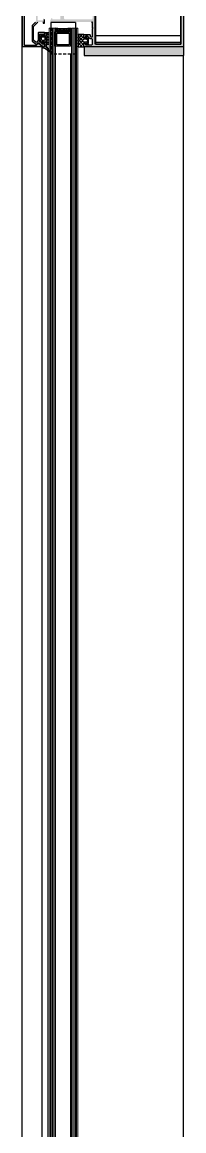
# Model space of a CAD drawing. Header units: millimetres. Extents: x 809 to 8159, y 33 to 4533.
# Drawn here: x 2919.8 to 2932.8, y 2438.8 to 2528 of the extents above; entities that cross this region are included whole.
import ezdxf

# ---------------------------------------------------------------- set-up
doc = ezdxf.new("R2010")
doc.units = ezdxf.units.MM
doc.linetypes.add('HIDDEN', pattern=[0.375, 0.25, -0.125])
for name, color, linetype in [('3', 11, 'Continuous'), ('5', 11, 'Continuous'), ('FITILLER', 240, 'Continuous'), ('GORUNUS-TARAMA', 11, 'Continuous')]:
    doc.layers.add(name, color=color, linetype=linetype)
doc.layers.add('cam', color=5, linetype='Continuous', lineweight=0)

# ---------------------------------------------------------------- blocks, each defined once
blk = doc.blocks.new('ajsdfxcvzx')
h = blk.add_hatch(color=256)
edge = h.paths.add_edge_path()
edge.add_arc((34875.984, -6060.404), 0.05, 90, 180)
edge.add_line((34875.934, -6060.404), (34875.934, -6065.044))
edge.add_arc((34875.984, -6065.044), 0.05, 180, 270)
edge.add_line((34875.984, -6065.094), (34876.937, -6065.094))
edge.add_line((34876.937, -6065.094), (34877.048, -6064.961))
edge.add_arc((34877.087, -6064.994), 0.05, 50, 140, ccw=False)
edge.add_line((34877.119, -6064.955), (34877.397, -6065.188))
edge.add_arc((34877.384, -6065.204), 0.02, -90, 50, ccw=False)
edge.add_line((34877.384, -6065.224), (34875.854, -6065.224))
edge.add_arc((34875.854, -6065.174), 0.05, 180, 270, ccw=False)
edge.add_line((34875.804, -6065.174), (34875.804, -6060.274))
edge.add_arc((34875.854, -6060.274), 0.05, 90, 180, ccw=False)
edge.add_line((34875.854, -6060.224), (34877.384, -6060.224))
edge.add_arc((34877.384, -6060.244), 0.02, -50, 90, ccw=False)
edge.add_line((34877.397, -6060.259), (34877.119, -6060.492))
edge.add_arc((34877.087, -6060.454), 0.05, 220, 310, ccw=False)
edge.add_line((34877.048, -6060.486), (34876.937, -6060.354))
edge.add_line((34876.937, -6060.354), (34875.984, -6060.354))
h = blk.add_hatch(color=256)
edge = h.paths.add_edge_path()
edge.add_line((34877.177, -6061.246), (34877.177, -6060.646))
edge.add_line((34877.177, -6060.646), (34877.457, -6060.411))
edge.add_line((34877.457, -6060.411), (34877.457, -6060.616))
edge.add_line((34877.457, -6060.616), (34877.527, -6060.616))
edge.add_arc((34877.527, -6060.566), 0.05, 270, 360)
edge.add_line((34877.577, -6060.566), (34877.577, -6060.229))
edge.add_line((34877.577, -6060.229), (34877.472, -6060.229))
edge.add_line((34877.472, -6060.229), (34877.116, -6060.527))
edge.add_arc((34877.084, -6060.489), 0.05, 220, 310, ccw=False)
edge.add_line((34877.045, -6060.521), (34876.97, -6060.432))
edge.add_arc((34876.932, -6060.464), 0.05, 40, 130)
edge.add_line((34876.9, -6060.426), (34876.595, -6060.681))
edge.add_arc((34876.627, -6060.72), 0.05, 130, 180)
edge.add_line((34876.577, -6060.72), (34876.577, -6061.899))
edge.add_arc((34876.627, -6061.899), 0.05, 180, 225)
edge.add_line((34876.592, -6061.935), (34876.769, -6062.112))
edge.add_line((34876.769, -6062.112), (34876.811, -6062.112))
edge.add_line((34876.811, -6062.112), (34876.811, -6062.154))
edge.add_line((34876.811, -6062.154), (34876.866, -6062.209))
edge.add_arc((34876.831, -6062.244), 0.05, 0, 45, ccw=False)
edge.add_line((34876.881, -6062.244), (34876.881, -6063.203))
edge.add_arc((34876.831, -6063.203), 0.05, -45, 0, ccw=False)
edge.add_line((34876.866, -6063.238), (34876.811, -6063.293))
edge.add_line((34876.811, -6063.293), (34876.811, -6063.336))
edge.add_line((34876.811, -6063.336), (34876.769, -6063.336))
edge.add_line((34876.769, -6063.336), (34876.592, -6063.513))
edge.add_arc((34876.627, -6063.548), 0.05, 135, 180)
edge.add_line((34876.577, -6063.548), (34876.577, -6064.728))
edge.add_arc((34876.627, -6064.728), 0.05, 180, 230)
edge.add_line((34876.595, -6064.766), (34876.9, -6065.022))
edge.add_arc((34876.932, -6064.984), 0.05, 230, 320)
edge.add_line((34876.97, -6065.016), (34877.045, -6064.926))
edge.add_arc((34877.084, -6064.958), 0.05, 50, 140, ccw=False)
edge.add_line((34877.116, -6064.92), (34877.472, -6065.219))
edge.add_line((34877.472, -6065.219), (34877.577, -6065.219))
edge.add_line((34877.577, -6065.219), (34877.577, -6064.881))
edge.add_arc((34877.527, -6064.881), 0.05, 0, 90)
edge.add_line((34877.527, -6064.831), (34877.457, -6064.831))
edge.add_line((34877.457, -6064.831), (34877.457, -6065.036))
edge.add_line((34877.457, -6065.036), (34877.177, -6064.801))
edge.add_line((34877.177, -6064.801), (34877.177, -6064.201))
edge.add_line((34877.177, -6064.201), (34877.457, -6064.201))
edge.add_line((34877.457, -6064.201), (34877.457, -6064.331))
edge.add_line((34877.457, -6064.331), (34877.527, -6064.331))
edge.add_arc((34877.527, -6064.281), 0.05, 270, 360)
edge.add_line((34877.577, -6064.281), (34877.577, -6064.081))
edge.add_line((34877.577, -6064.081), (34877.107, -6064.081))
edge.add_arc((34877.107, -6064.131), 0.05, 90, 180)
edge.add_line((34877.057, -6064.131), (34877.057, -6064.707))
edge.add_arc((34877.007, -6064.707), 0.05, -40, 0, ccw=False)
edge.add_line((34877.045, -6064.739), (34876.955, -6064.847))
edge.add_arc((34876.917, -6064.815), 0.05, 230, 320, ccw=False)
edge.add_line((34876.885, -6064.853), (34876.715, -6064.71))
edge.add_arc((34876.747, -6064.672), 0.05, 180, 230, ccw=False)
edge.add_line((34876.697, -6064.672), (34876.697, -6063.598))
edge.add_arc((34876.747, -6063.598), 0.05, 135, 180, ccw=False)
edge.add_line((34876.712, -6063.563), (34877.036, -6063.238))
edge.add_arc((34877.071, -6063.274), 0.05, 90, 135, ccw=False)
edge.add_line((34877.071, -6063.224), (34877.477, -6063.224))
edge.add_line((34877.477, -6063.224), (34877.477, -6063.324))
edge.add_line((34877.477, -6063.324), (34877.577, -6063.324))
edge.add_line((34877.577, -6063.324), (34877.577, -6063.024))
edge.add_arc((34877.527, -6063.024), 0.05, 0, 90)
edge.add_line((34877.527, -6062.974), (34877.457, -6062.974))
edge.add_line((34877.457, -6062.974), (34877.457, -6063.104))
edge.add_line((34877.457, -6063.104), (34877.081, -6063.104))
edge.add_arc((34877.081, -6063.054), 0.05, 180, 270, ccw=False)
edge.add_line((34877.031, -6063.054), (34877.031, -6062.394))
edge.add_arc((34877.081, -6062.394), 0.05, 90, 180, ccw=False)
edge.add_line((34877.081, -6062.344), (34877.457, -6062.344))
edge.add_line((34877.457, -6062.344), (34877.457, -6062.474))
edge.add_line((34877.457, -6062.474), (34877.527, -6062.474))
edge.add_arc((34877.527, -6062.424), 0.05, 270, 360)
edge.add_line((34877.577, -6062.424), (34877.577, -6062.124))
edge.add_line((34877.577, -6062.124), (34877.477, -6062.124))
edge.add_line((34877.477, -6062.124), (34877.477, -6062.224))
edge.add_line((34877.477, -6062.224), (34877.071, -6062.224))
edge.add_arc((34877.071, -6062.174), 0.05, 225, 270, ccw=False)
edge.add_line((34877.036, -6062.209), (34876.712, -6061.885))
edge.add_arc((34876.747, -6061.849), 0.05, 180, 225, ccw=False)
edge.add_line((34876.697, -6061.849), (34876.697, -6060.776))
edge.add_arc((34876.747, -6060.776), 0.05, 130, 180, ccw=False)
edge.add_line((34876.715, -6060.737), (34876.885, -6060.595))
edge.add_arc((34876.917, -6060.633), 0.05, 40, 130, ccw=False)
edge.add_line((34876.955, -6060.601), (34877.045, -6060.708))
edge.add_arc((34877.007, -6060.74), 0.05, 0, 40, ccw=False)
edge.add_line((34877.057, -6060.74), (34877.057, -6061.316))
edge.add_arc((34877.107, -6061.316), 0.05, 180, 270)
edge.add_line((34877.107, -6061.366), (34877.577, -6061.366))
edge.add_line((34877.577, -6061.366), (34877.577, -6061.166))
edge.add_arc((34877.527, -6061.166), 0.05, 0, 90)
edge.add_line((34877.527, -6061.116), (34877.457, -6061.116))
edge.add_line((34877.457, -6061.116), (34877.457, -6061.246))
edge.add_line((34877.457, -6061.246), (34877.177, -6061.246))
h = blk.add_hatch(color=256)
edge = h.paths.add_edge_path()
edge.add_line((34880.797, -6064.974), (34880.867, -6064.974))
edge.add_line((34880.867, -6064.974), (34880.867, -6065.064))
edge.add_line((34880.867, -6065.064), (34881.347, -6065.064))
edge.add_arc((34881.347, -6064.964), 0.1, -90, 0)
edge.add_line((34881.447, -6064.964), (34881.447, -6064.684))
edge.add_arc((34881.347, -6064.684), 0.1, 0, 90)
edge.add_line((34881.347, -6064.584), (34881.268, -6064.584))
edge.add_arc((34881.268, -6064.534), 0.05, 225, 270, ccw=False)
edge.add_line((34881.232, -6064.569), (34881.062, -6064.398))
edge.add_arc((34881.026, -6064.434), 0.05, 45, 90)
edge.add_line((34881.026, -6064.384), (34880.867, -6064.384))
edge.add_line((34880.867, -6064.384), (34880.867, -6064.474))
edge.add_line((34880.867, -6064.474), (34880.797, -6064.474))
edge.add_arc((34880.797, -6064.424), 0.05, -180, -90, ccw=False)
edge.add_line((34880.747, -6064.424), (34880.747, -6064.224))
edge.add_line((34880.747, -6064.224), (34881.187, -6064.224))
edge.add_arc((34881.187, -6064.274), 0.05, 0, 90, ccw=False)
edge.add_line((34881.237, -6064.274), (34881.237, -6064.341))
edge.add_arc((34881.287, -6064.341), 0.05, 180, 225)
edge.add_line((34881.252, -6064.376), (34881.285, -6064.409))
edge.add_arc((34881.32, -6064.374), 0.05, 225, 270)
edge.add_line((34881.32, -6064.424), (34881.397, -6064.424))
edge.add_arc((34881.397, -6064.374), 0.05, -90, 0)
edge.add_line((34881.447, -6064.374), (34881.447, -6064.124))
edge.add_line((34881.447, -6064.124), (34881.447, -6063.754))
edge.add_line((34881.447, -6063.754), (34881.477, -6063.724))
edge.add_line((34881.477, -6063.724), (34881.447, -6063.694))
edge.add_line((34881.447, -6063.694), (34881.447, -6063.324))
edge.add_arc((34881.356, -6063.316), 0.0919, -5.07053, 90.95505)
edge.add_line((34881.354, -6063.224), (34879.077, -6063.224))
edge.add_arc((34879.057, -6063.224), 0.02, 0, 180)
edge.add_line((34879.037, -6063.224), (34879.017, -6063.224))
edge.add_arc((34878.997, -6063.224), 0.02, 0, 180)
edge.add_line((34878.977, -6063.224), (34878.047, -6063.224))
edge.add_line((34878.047, -6063.224), (34878.047, -6063.084))
edge.add_arc((34878.107, -6063.084), 0.06, 90, 180, ccw=False)
edge.add_line((34878.107, -6063.024), (34878.107, -6062.954))
edge.add_arc((34878.137, -6062.954), 0.03, 90, 180, ccw=False)
edge.add_line((34878.137, -6062.924), (34878.177, -6062.924))
edge.add_arc((34878.177, -6062.954), 0.03, 0, 90, ccw=False)
edge.add_line((34878.207, -6062.954), (34878.207, -6063.024))
edge.add_line((34878.207, -6063.024), (34878.847, -6063.024))
edge.add_line((34878.847, -6063.024), (34878.847, -6062.774))
edge.add_line((34878.847, -6062.774), (34878.897, -6062.724))
edge.add_line((34878.897, -6062.724), (34878.847, -6062.674))
edge.add_line((34878.847, -6062.674), (34878.847, -6062.424))
edge.add_line((34878.847, -6062.424), (34878.207, -6062.424))
edge.add_line((34878.207, -6062.424), (34878.207, -6062.494))
edge.add_arc((34878.177, -6062.494), 0.03, -90, 0, ccw=False)
edge.add_line((34878.177, -6062.524), (34878.137, -6062.524))
edge.add_arc((34878.137, -6062.494), 0.03, -180, -90, ccw=False)
edge.add_line((34878.107, -6062.494), (34878.107, -6062.424))
edge.add_arc((34878.107, -6062.364), 0.06, 180, 270, ccw=False)
edge.add_line((34878.047, -6062.364), (34878.047, -6062.224))
edge.add_line((34878.047, -6062.224), (34878.977, -6062.224))
edge.add_arc((34878.997, -6062.224), 0.02, 180, 360)
edge.add_line((34879.017, -6062.224), (34879.037, -6062.224))
edge.add_arc((34879.057, -6062.224), 0.02, 180, 360)
edge.add_line((34879.077, -6062.224), (34881.354, -6062.224))
edge.add_arc((34881.356, -6062.132), 0.0919, 269.04495, 365.07053)
edge.add_line((34881.447, -6062.124), (34881.447, -6061.754))
edge.add_line((34881.447, -6061.754), (34881.477, -6061.724))
edge.add_line((34881.477, -6061.724), (34881.447, -6061.694))
edge.add_line((34881.447, -6061.694), (34881.447, -6061.324))
edge.add_line((34881.447, -6061.324), (34881.447, -6061.074))
edge.add_arc((34881.397, -6061.074), 0.05, 0, 90)
edge.add_line((34881.397, -6061.024), (34881.32, -6061.024))
edge.add_arc((34881.32, -6061.074), 0.05, 90, 135)
edge.add_line((34881.285, -6061.038), (34881.252, -6061.071))
edge.add_arc((34881.287, -6061.107), 0.05, 135, 180)
edge.add_line((34881.237, -6061.107), (34881.237, -6061.174))
edge.add_arc((34881.187, -6061.174), 0.05, -90, 0, ccw=False)
edge.add_line((34881.187, -6061.224), (34880.747, -6061.224))
edge.add_line((34880.747, -6061.224), (34880.747, -6061.024))
edge.add_arc((34880.797, -6061.024), 0.05, 90, 180, ccw=False)
edge.add_line((34880.797, -6060.974), (34880.867, -6060.974))
edge.add_line((34880.867, -6060.974), (34880.867, -6061.064))
edge.add_line((34880.867, -6061.064), (34881.026, -6061.064))
edge.add_arc((34881.026, -6061.014), 0.05, 270, 315)
edge.add_line((34881.062, -6061.049), (34881.232, -6060.878))
edge.add_arc((34881.268, -6060.914), 0.05, 90, 135, ccw=False)
edge.add_line((34881.268, -6060.864), (34881.347, -6060.864))
edge.add_arc((34881.347, -6060.764), 0.1, -90, 0)
edge.add_line((34881.447, -6060.764), (34881.447, -6060.484))
edge.add_arc((34881.347, -6060.484), 0.1, 0, 90)
edge.add_line((34881.347, -6060.384), (34880.867, -6060.384))
edge.add_line((34880.867, -6060.384), (34880.867, -6060.474))
edge.add_line((34880.867, -6060.474), (34880.797, -6060.474))
edge.add_arc((34880.797, -6060.424), 0.05, -180, -90, ccw=False)
edge.add_line((34880.747, -6060.424), (34880.747, -6060.224))
edge.add_line((34880.747, -6060.224), (34888.74, -6060.224))
edge.add_line((34888.74, -6060.224), (34888.74, -6065.224))
edge.add_line((34888.74, -6065.224), (34880.747, -6065.224))
edge.add_line((34880.747, -6065.224), (34880.747, -6065.024))
edge.add_arc((34880.797, -6065.024), 0.05, 90, 180, ccw=False)
h.paths.add_polyline_path([(34881.64, -6060.425), (34888.54, -6060.425), (34888.54, -6065.025), (34881.64, -6065.025), (34881.64, -6062.725)], flags=16)
edge = h.paths.add_edge_path(flags=16)
edge.add_arc((34879.24, -6062.925), 0.1, 180, 270)
edge.add_line((34879.24, -6063.025), (34881.34, -6063.025))
edge.add_arc((34881.34, -6062.925), 0.1, -90, 0)
edge.add_line((34881.44, -6062.925), (34881.44, -6062.525))
edge.add_arc((34881.34, -6062.525), 0.1, 0, 90)
edge.add_line((34881.34, -6062.425), (34879.24, -6062.425))
edge.add_arc((34879.24, -6062.525), 0.1, 90, 180)
edge.add_line((34879.14, -6062.525), (34879.14, -6062.925))
h = blk.add_hatch()
h.set_pattern_fill('NET', color=256, style=0)
h.set_pattern_definition([(360, (34936.91878, -6056.26586), (0, -0.125), []), (270, (34936.91878, -6056.26586), (-0.125, -1e-17), [])])
h.paths.add_polyline_path([(34878.497, -6064.018), (34879.66, -6064.018), (34879.66, -6063.72), (34879.461, -6063.76), (34879.223, -6063.779), (34878.964, -6063.779), (34878.636, -6063.75), (34878.497, -6063.73)])
at = {"layer": 'FITILLER'}
h = blk.add_hatch(dxfattribs=at)
h.set_pattern_fill('NET', color=256, scale=1.5, angle=45, style=0)
h.set_pattern_definition([(45, (34863.16115, -6048.23562), (-0.1325825, 0.1325825), []), (135, (34863.16115, -6048.23562), (-0.1325825, -0.1325825), [])])
edge = h.paths.add_edge_path(flags=16)
edge.add_arc((34877.405, -6064.606), 0.1, 180, 270)
edge.add_line((34877.405, -6064.706), (34877.53, -6064.706))
edge.add_arc((34877.53, -6064.606), 0.1, 270, 360)
edge.add_line((34877.63, -6064.606), (34877.63, -6064.556))
edge.add_arc((34877.53, -6064.556), 0.1, 360, 450)
edge.add_line((34877.53, -6064.456), (34877.405, -6064.456))
edge.add_arc((34877.405, -6064.556), 0.1, 90, 180)
edge.add_line((34877.305, -6064.556), (34877.305, -6064.606))
edge = h.paths.add_edge_path()
edge.add_arc((34877.562, -6065.565), 0.2, 49.76686, 80)
edge.add_line((34877.597, -6065.368), (34877.462, -6065.344))
edge.add_arc((34877.471, -6065.295), 0.05, 195, 260, ccw=False)
edge.add_line((34877.422, -6065.308), (34877.404, -6065.239))
edge.add_line((34877.404, -6065.239), (34877.58, -6065.239))
edge.add_line((34877.58, -6065.239), (34877.58, -6064.856))
edge.add_arc((34877.53, -6064.856), 0.05, 360, 450)
edge.add_line((34877.53, -6064.806), (34877.41, -6064.806))
edge.add_line((34877.41, -6064.806), (34877.41, -6064.906))
edge.add_line((34877.41, -6064.906), (34877.36, -6064.906))
edge.add_line((34877.36, -6064.906), (34877.23, -6064.831))
edge.add_arc((34877.255, -6064.788), 0.05, 180, 240, ccw=False)
edge.add_line((34877.205, -6064.788), (34877.205, -6064.375))
edge.add_arc((34877.255, -6064.375), 0.05, 120, 180, ccw=False)
edge.add_line((34877.23, -6064.332), (34877.36, -6064.256))
edge.add_line((34877.36, -6064.256), (34877.41, -6064.256))
edge.add_line((34877.41, -6064.256), (34877.41, -6064.356))
edge.add_line((34877.41, -6064.356), (34877.53, -6064.356))
edge.add_arc((34877.53, -6064.306), 0.05, 270, 360)
edge.add_line((34877.58, -6064.306), (34877.58, -6064.081))
edge.add_line((34877.58, -6064.081), (34877.93, -6064.081))
edge.add_line((34877.93, -6064.081), (34877.93, -6064.231))
edge.add_line((34877.93, -6064.231), (34877.78, -6064.231))
edge.add_arc((34877.78, -6064.281), 0.05, 90, 180)
edge.add_line((34877.73, -6064.281), (34877.73, -6064.301))
edge.add_arc((34877.78, -6064.301), 0.05, 180, 270)
edge.add_line((34877.78, -6064.351), (34877.93, -6064.351))
edge.add_line((34877.93, -6064.351), (34877.93, -6064.501))
edge.add_line((34877.93, -6064.501), (34877.78, -6064.501))
edge.add_arc((34877.78, -6064.551), 0.05, 90, 180)
edge.add_line((34877.73, -6064.551), (34877.73, -6064.571))
edge.add_arc((34877.78, -6064.571), 0.05, 180, 270)
edge.add_line((34877.78, -6064.621), (34877.93, -6064.621))
edge.add_line((34877.93, -6064.621), (34877.93, -6064.771))
edge.add_line((34877.93, -6064.771), (34877.78, -6064.771))
edge.add_arc((34877.78, -6064.821), 0.05, 90, 180)
edge.add_line((34877.73, -6064.821), (34877.73, -6064.841))
edge.add_arc((34877.78, -6064.841), 0.05, 180, 270)
edge.add_line((34877.78, -6064.891), (34877.93, -6064.891))
edge.add_line((34877.93, -6064.891), (34877.93, -6065.041))
edge.add_line((34877.93, -6065.041), (34877.78, -6065.041))
edge.add_arc((34877.78, -6065.091), 0.05, 90, 180)
edge.add_line((34877.73, -6065.091), (34877.73, -6065.2))
edge.add_arc((34877.78, -6065.2), 0.05, 180, 220)
edge.add_line((34877.742, -6065.232), (34878.009, -6065.551))
edge.add_arc((34877.977, -6065.589), 0.05, -130.23314, 49.76686, ccw=False)
edge.add_line((34877.945, -6065.627), (34877.691, -6065.412))
h = blk.add_hatch(dxfattribs=at)
h.set_pattern_fill('NET', color=256, scale=1.5, angle=45, style=0)
h.set_pattern_definition([(45, (34867.13714, -6052.47714), (-0.1325825, 0.1325825), []), (135, (34867.13714, -6052.47714), (-0.1325825, -0.1325825), [])])
edge = h.paths.add_edge_path(flags=16)
edge.add_arc((34880.769, -6064.699), 0.1, 90, 180, ccw=False)
edge.add_line((34880.769, -6064.599), (34880.927, -6064.599))
edge.add_arc((34880.927, -6064.699), 0.1, 0, 90, ccw=False)
edge.add_line((34881.027, -6064.699), (34881.027, -6064.749))
edge.add_arc((34880.927, -6064.749), 0.1, -90, 0, ccw=False)
edge.add_line((34880.927, -6064.849), (34880.769, -6064.849))
edge.add_arc((34880.769, -6064.749), 0.1, 180, 270, ccw=False)
edge.add_line((34880.669, -6064.749), (34880.669, -6064.699))
edge = h.paths.add_edge_path()
edge.add_line((34880.752, -6064.224), (34880.235, -6064.224))
edge.add_arc((34880.235, -6064.234), 0.01, 90, 225)
edge.add_line((34880.228, -6064.241), (34880.339, -6064.352))
edge.add_arc((34880.333, -6064.358), 0.00893, -45, 45, ccw=False)
edge.add_line((34880.339, -6064.364), (34880.23, -6064.474))
edge.add_arc((34880.236, -6064.48), 0.00893, 135, 225)
edge.add_line((34880.23, -6064.486), (34880.339, -6064.595))
edge.add_arc((34880.333, -6064.602), 0.00893, -45, 45, ccw=False)
edge.add_line((34880.339, -6064.608), (34880.23, -6064.717))
edge.add_arc((34880.236, -6064.724), 0.00893, 135, 225)
edge.add_line((34880.23, -6064.73), (34880.339, -6064.839))
edge.add_arc((34880.333, -6064.846), 0.00893, -45, 45, ccw=False)
edge.add_line((34880.339, -6064.852), (34880.23, -6064.961))
edge.add_arc((34880.236, -6064.968), 0.00893, 135, 225)
edge.add_line((34880.23, -6064.974), (34880.339, -6065.083))
edge.add_arc((34880.333, -6065.09), 0.00893, -45, 45, ccw=False)
edge.add_line((34880.339, -6065.096), (34880.228, -6065.207))
edge.add_arc((34880.235, -6065.214), 0.01, 135, 270)
edge.add_line((34880.235, -6065.224), (34880.752, -6065.224))
edge.add_line((34880.752, -6065.224), (34880.752, -6064.999))
edge.add_arc((34880.802, -6064.999), 0.05, 90, 180, ccw=False)
edge.add_line((34880.802, -6064.949), (34880.922, -6064.949))
edge.add_line((34880.922, -6064.949), (34880.922, -6065.049))
edge.add_line((34880.922, -6065.049), (34880.972, -6065.049))
edge.add_line((34880.972, -6065.049), (34881.102, -6064.974))
edge.add_arc((34881.077, -6064.93), 0.05, 300, 360)
edge.add_line((34881.127, -6064.93), (34881.127, -6064.517))
edge.add_arc((34881.077, -6064.517), 0.05, 0, 60)
edge.add_line((34881.102, -6064.474), (34880.972, -6064.399))
edge.add_line((34880.972, -6064.399), (34880.922, -6064.399))
edge.add_line((34880.922, -6064.399), (34880.922, -6064.499))
edge.add_line((34880.922, -6064.499), (34880.802, -6064.499))
edge.add_arc((34880.802, -6064.449), 0.05, 180, 270, ccw=False)
edge.add_line((34880.752, -6064.449), (34880.752, -6064.224))
h = blk.add_hatch(dxfattribs=at)
h.set_pattern_fill('DOTS', color=256, scale=1.2, angle=-45, style=0)
h.set_pattern_definition([(315, (34786.58186, -5923.66196), (0.079549513, 0.026516504), [0, -0.075])])
h.paths.add_polyline_path([(34880.777, -6065.237), (34880.777, -6065.919), (34888.774, -6065.919), (34888.774, -6065.237)])
at = {"linetype": 'HIDDEN'}
for p, q in [((34878.077, -6065.807), (34878.077, -6063.724)), ((34880.077, -6063.747), (34880.077, -6065.807)), ((34880.077, -6065.807), (34878.077, -6065.807))]:
    blk.add_line(p, q, dxfattribs=at)
blk.add_line((34878.077, -6063.728), (34878.077, -6063.724))
at = {"elevation": 0}
blk.add_lwpolyline([(34875.984, -6060.354, 0.414214), (34875.934, -6060.404), (34875.934, -6065.044, 0.414214), (34875.984, -6065.094), (34876.937, -6065.094), (34877.048, -6064.961, -0.414214), (34877.119, -6064.955), (34877.397, -6065.188, -0.700208), (34877.384, -6065.224), (34875.854, -6065.224, -0.414214), (34875.804, -6065.174), (34875.804, -6060.274, -0.414214), (34875.854, -6060.224), (34877.384, -6060.224, -0.700208), (34877.397, -6060.259), (34877.119, -6060.492, -0.414214), (34877.048, -6060.486), (34876.937, -6060.354)], format="xyb", close=True, dxfattribs=at)
for points in [[(34876.866, -6063.238), (34876.811, -6063.293), (34876.811, -6063.336), (34876.769, -6063.336), (34876.592, -6063.513, 0.198912), (34876.577, -6063.548), (34876.577, -6064.728, 0.221695), (34876.595, -6064.766), (34876.9, -6065.022, 0.414214), (34876.97, -6065.016), (34877.045, -6064.926, -0.414214), (34877.116, -6064.92), (34877.472, -6065.219), (34877.577, -6065.219), (34877.577, -6064.881, 0.414214), (34877.527, -6064.831), (34877.457, -6064.831), (34877.457, -6065.036), (34877.177, -6064.801), (34877.177, -6064.201), (34877.457, -6064.201), (34877.457, -6064.331), (34877.527, -6064.331, 0.414214), (34877.577, -6064.281), (34877.577, -6064.081), (34877.107, -6064.081, 0.414214), (34877.057, -6064.131), (34877.057, -6064.707, -0.176327), (34877.045, -6064.739), (34876.955, -6064.847, -0.414214), (34876.885, -6064.853), (34876.715, -6064.71, -0.221695), (34876.697, -6064.672), (34876.697, -6063.598, -0.198912), (34876.712, -6063.563), (34877.036, -6063.238, -0.198912)], [(34877.477, -6063.224), (34877.477, -6063.324), (34877.577, -6063.324), (34877.577, -6063.024, 0.414214)], [(34888.74, -6060.224), (34888.74, -6065.224), (34880.747, -6065.224), (34880.747, -6065.024, -0.414214), (34880.797, -6064.974), (34880.867, -6064.974), (34880.867, -6065.064), (34881.347, -6065.064, 0.414214), (34881.447, -6064.964), (34881.447, -6064.684, 0.414214), (34881.347, -6064.584), (34881.268, -6064.584, -0.198912), (34881.232, -6064.569), (34881.062, -6064.398, 0.198912), (34881.026, -6064.384), (34880.867, -6064.384), (34880.867, -6064.474), (34880.797, -6064.474, -0.414214), (34880.747, -6064.424), (34880.747, -6064.224), (34881.187, -6064.224, -0.414214), (34881.237, -6064.274), (34881.237, -6064.341, 0.198912), (34881.252, -6064.376), (34881.285, -6064.409, 0.198912), (34881.32, -6064.424), (34881.397, -6064.424, 0.414214), (34881.447, -6064.374), (34881.447, -6064.124), (34881.447, -6063.754), (34881.477, -6063.724), (34881.447, -6063.694), (34881.447, -6063.324, 0.445362), (34881.354, -6063.224)]]:
    blk.add_lwpolyline(points, format="xyb", dxfattribs=at)
for points in [[(34881.64, -6060.425), (34888.54, -6060.425), (34888.54, -6065.025), (34881.64, -6065.025), (34881.64, -6062.725)], [(34878.473, -6064.024), (34879.66, -6064.024), (34879.66, -6065.169), (34878.473, -6065.169)], [(34878.497, -6064.018), (34879.66, -6064.018), (34879.66, -6063.72), (34879.461, -6063.76), (34879.223, -6063.779), (34878.964, -6063.779), (34878.636, -6063.75), (34878.497, -6063.73)], [(34878.573, -6064.124), (34879.56, -6064.124), (34879.56, -6065.069), (34878.573, -6065.069)]]:
    blk.add_lwpolyline(points, close=True, dxfattribs=at)
at = {"layer": '3'}
for p, q in [((34878.077, -6063.267), (34878.077, -6063.724)), ((34880.077, -6063.267), (34878.077, -6063.267)), ((34880.077, -6063.267), (34880.077, -6063.724))]:
    blk.add_line(p, q, dxfattribs=at)
at = {"layer": '5'}
for p, q in [((34875.784, -6241.224), (34875.784, -6062.724)), ((34877.377, -6318.153), (34877.377, -6065.224)), ((34888.758, -6238.029), (34888.758, -6065.919))]:
    blk.add_line(p, q, dxfattribs=at)
at = {"layer": 'cam'}
for p, q in [((34877.958, -6063.724), (34878.458, -6063.724)), ((34877.958, -6063.724, 0), (34877.958, -6240.224)), ((34878.058, -6063.724, 0), (34878.058, -6240.224)), ((34878.158, -6063.724, 0), (34878.158, -6240.224)), ((34878.258, -6063.724, 0), (34878.258, -6240.224)), ((34878.358, -6063.724, 0), (34878.358, -6240.224)), ((34878.458, -6063.724, 0), (34878.458, -6240.224)), ((34879.758, -6063.724), (34880.258, -6063.724)), ((34879.758, -6063.724, 0), (34879.758, -6240.224)), ((34879.858, -6063.724, 0), (34879.858, -6240.224)), ((34879.958, -6063.724, 0), (34879.958, -6240.224)), ((34880.058, -6063.724, 0), (34880.058, -6240.224)), ((34880.158, -6063.724, 0), (34880.158, -6240.224)), ((34880.258, -6063.724, 0), (34880.258, -6240.224)), ((34877.858, -6065.553, 0), (34877.858, -6240.224)), ((34879.658, -6065.807), (34879.658, -6240.224))]:
    blk.add_line(p, q, dxfattribs=at)
at = {"layer": 'FITILLER', "elevation": 0}
for points in [[(34877.691, -6065.412, 0.132688), (34877.597, -6065.368), (34877.462, -6065.344, -0.291473), (34877.422, -6065.308), (34877.404, -6065.239), (34877.58, -6065.239), (34877.58, -6064.856, 0.414214), (34877.53, -6064.806), (34877.41, -6064.806), (34877.41, -6064.906), (34877.36, -6064.906), (34877.23, -6064.831, -0.267949), (34877.205, -6064.788), (34877.205, -6064.375, -0.267949), (34877.23, -6064.332), (34877.36, -6064.256), (34877.41, -6064.256), (34877.41, -6064.356), (34877.53, -6064.356, 0.414214), (34877.58, -6064.306), (34877.58, -6064.081), (34877.93, -6064.081), (34877.93, -6064.231), (34877.78, -6064.231, 0.414214), (34877.73, -6064.281), (34877.73, -6064.301, 0.414214), (34877.78, -6064.351), (34877.93, -6064.351), (34877.93, -6064.501), (34877.78, -6064.501, 0.414214), (34877.73, -6064.551), (34877.73, -6064.571, 0.414214), (34877.78, -6064.621), (34877.93, -6064.621), (34877.93, -6064.771), (34877.78, -6064.771, 0.414214), (34877.73, -6064.821), (34877.73, -6064.841, 0.414214), (34877.78, -6064.891), (34877.93, -6064.891), (34877.93, -6065.041), (34877.78, -6065.041, 0.414214), (34877.73, -6065.091), (34877.73, -6065.2, 0.176327), (34877.742, -6065.232), (34878.009, -6065.551, -1), (34877.945, -6065.627)], [(34877.305, -6064.606, 0.414214), (34877.405, -6064.706), (34877.53, -6064.706, 0.414214), (34877.63, -6064.606), (34877.63, -6064.556, 0.414214), (34877.53, -6064.456), (34877.405, -6064.456, 0.414214), (34877.305, -6064.556)], [(34880.752, -6064.224), (34880.235, -6064.224, 0.668179), (34880.228, -6064.241), (34880.339, -6064.352, -0.414214), (34880.339, -6064.364), (34880.23, -6064.474, 0.414214), (34880.23, -6064.486), (34880.339, -6064.595, -0.414214), (34880.339, -6064.608), (34880.23, -6064.717, 0.414214), (34880.23, -6064.73), (34880.339, -6064.839, -0.414214), (34880.339, -6064.852), (34880.23, -6064.961, 0.414214), (34880.23, -6064.974), (34880.339, -6065.083, -0.414214), (34880.339, -6065.096), (34880.228, -6065.207, 0.668179), (34880.235, -6065.224), (34880.752, -6065.224), (34880.752, -6064.999, -0.414214), (34880.802, -6064.949), (34880.922, -6064.949), (34880.922, -6065.049), (34880.972, -6065.049), (34881.102, -6064.974, 0.267949), (34881.127, -6064.93), (34881.127, -6064.517, 0.267949), (34881.102, -6064.474), (34880.972, -6064.399), (34880.922, -6064.399), (34880.922, -6064.499), (34880.802, -6064.499, -0.414214), (34880.752, -6064.449)], [(34880.669, -6064.699, -0.414214), (34880.769, -6064.599), (34880.927, -6064.599, -0.414214), (34881.027, -6064.699), (34881.027, -6064.749, -0.414214), (34880.927, -6064.849), (34880.769, -6064.849, -0.414214), (34880.669, -6064.749)]]:
    blk.add_lwpolyline(points, format="xyb", close=True, dxfattribs=at)
blk.add_lwpolyline([(34880.777, -6065.237), (34880.777, -6065.919), (34888.774, -6065.919), (34888.774, -6065.237)], close=True, dxfattribs=at)
at = {"layer": 'GORUNUS-TARAMA'}
for p, q in [((34881.698, -6065.009), (34881.698, -6060.439)), ((34888.532, -6065.009), (34888.532, -6060.439)), ((34881.698, -6064.308), (34888.532, -6064.308)), ((34881.698, -6064.866), (34888.532, -6064.866)), ((34881.698, -6065.009), (34888.532, -6065.009))]:
    blk.add_line(p, q, dxfattribs=at)

msp = doc.modelspace()

# ---------------------------------------------------------------- block references
at = {"layer": 'GORUNUS-TARAMA'}
msp.add_blockref('ajsdfxcvzx', (-31955.956, 8591.274), dxfattribs=at)

doc.saveas('drawing.dxf')
